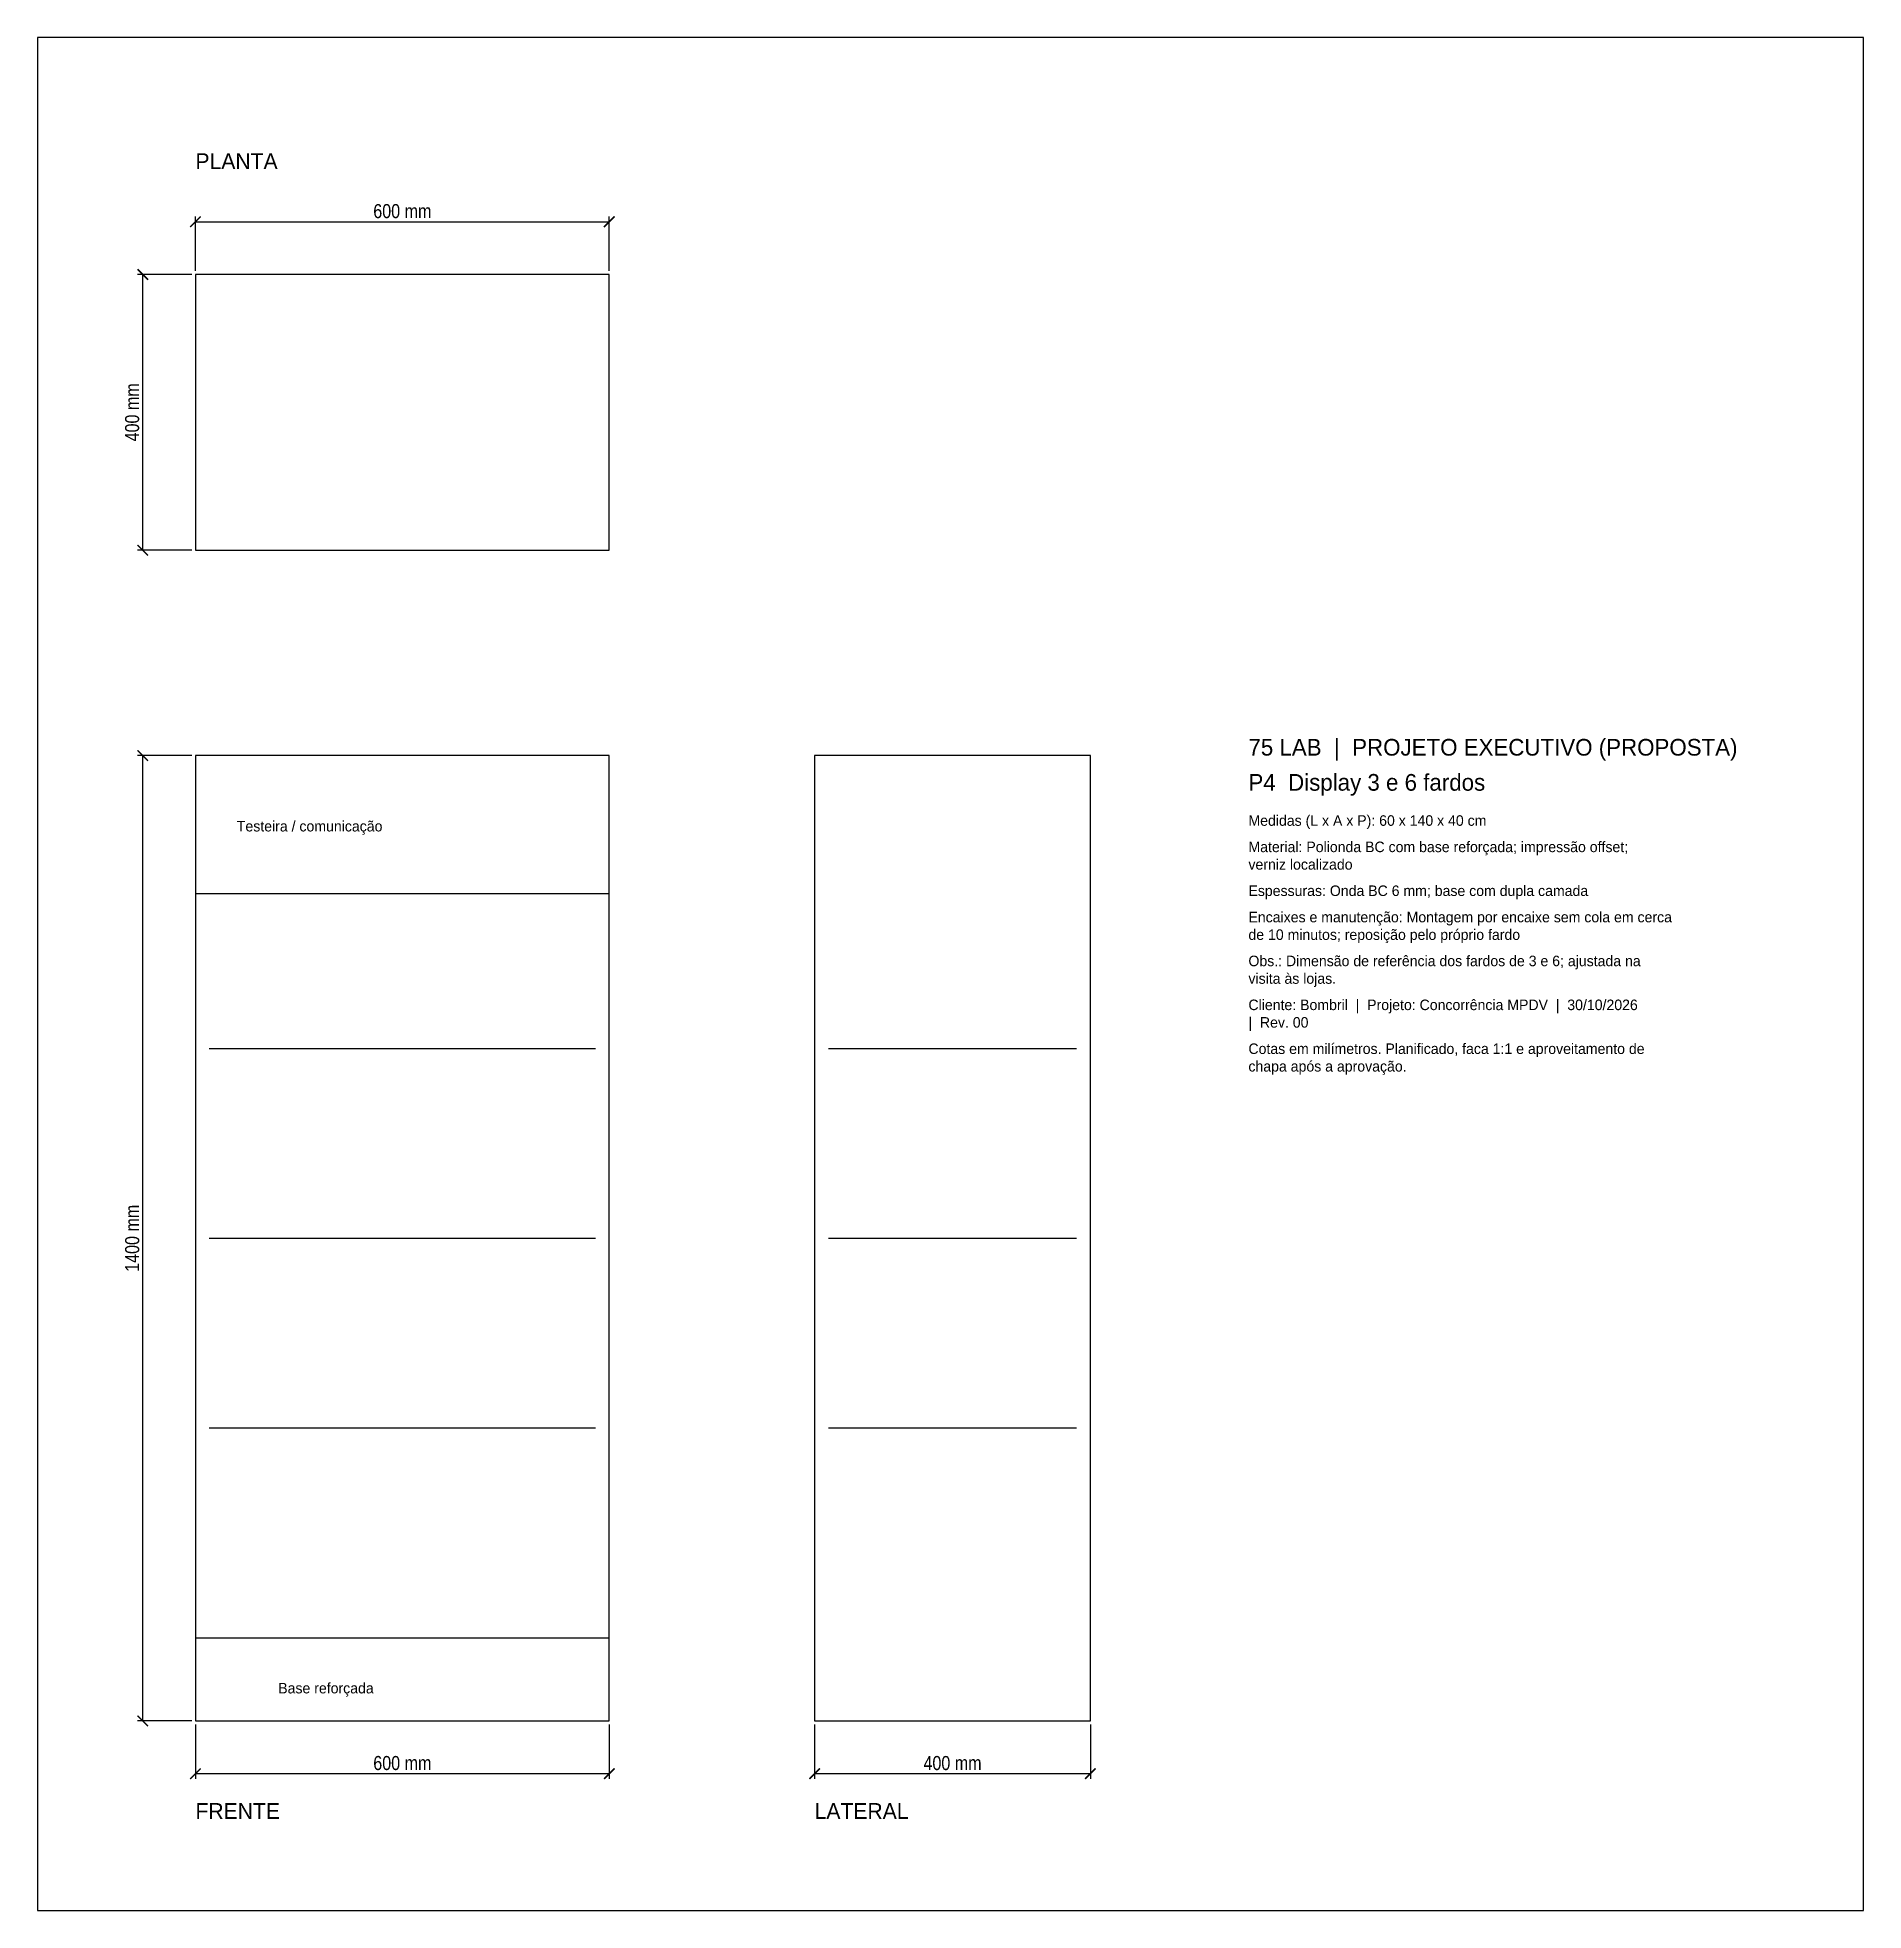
# Model space of a CAD drawing. Header units: millimetres. Extents: x 0 to 2648, y 0 to 2716.
import ezdxf

# ---------------------------------------------------------------- set-up
doc = ezdxf.new("R2010")
doc.units = ezdxf.units.MM
for name, color, linetype in [('CONTORNO', 7, 'Continuous'), ('COTAS', 3, 'Continuous'), ('DETALHE', 8, 'Continuous'), ('MODULO', 1, 'Continuous'), ('MOLDURA', 7, 'Continuous'), ('TEXTO', 7, 'Continuous')]:
    doc.layers.add(name, color=color, linetype=linetype)
doc.styles.add('OpenSansCondensed-Light', font='OpenSansCondensed-Light.ttf')
doc.dimstyles.new('EZDXF', dxfattribs={"dimtxt": 0.25, "dimasz": 0.175, "dimexe": 0.375, "dimexo": 0.125, "dimgap": 0.1, "dimtad": 1, "dimlfac": 100, "dimzin": 12, "dimdsep": 46, "dimtxsty": 'OpenSansCondensed-Light', "dimblk": 'ARCHTICK', "dimcen": 2.5, "dimazin": 3, "dimtfac": 0.5, "dimtmove": 2, "dimatfit": 3})

# ---------------------------------------------------------------- blocks, each defined once
blk = doc.blocks.new('_ARCHTICK')
at = {"color": 0, "linetype": 'BYBLOCK', "const_width": 0.15}
blk.add_lwpolyline([(-0.5, -0.5), (0.5, 0.5)], dxfattribs=at)

msp = doc.modelspace()

# ---------------------------------------------------------------- linework, layer by layer
at = {"layer": 'CONTORNO'}
for points in [[(229.1, 1972.7), (829.1, 1972.7), (829.1, 2372.7), (229.1, 2372.7)], [(229.1, 274.9), (829.1, 274.9), (829.1, 1674.9), (229.1, 1674.9)], [(1126.9, 274.9), (1526.9, 274.9), (1526.9, 1674.9), (1126.9, 1674.9)]]:
    msp.add_lwpolyline(points, close=True, dxfattribs=at)
at = {"layer": 'DETALHE'}
for p, q in [((249.1, 1249.9), (809.1, 1249.9)), ((1146.9, 1249.9), (1506.9, 1249.9)), ((249.1, 974.9), (809.1, 974.9)), ((1146.9, 974.9), (1506.9, 974.9)), ((249.1, 699.9), (809.1, 699.9)), ((1146.9, 699.9), (1506.9, 699.9))]:
    msp.add_line(p, q, dxfattribs=at)
at = {"layer": 'MODULO'}
for points in [[(229.1, 1474.9), (829.1, 1474.9), (829.1, 1674.9), (229.1, 1674.9)], [(229.1, 274.9), (829.1, 274.9), (829.1, 394.9), (229.1, 394.9)]]:
    msp.add_lwpolyline(points, close=True, dxfattribs=at)
at = {"layer": 'MOLDURA'}
msp.add_lwpolyline([(0, 0), (2647.9, 0), (2647.9, 2716.4), (0, 2716.4)], close=True, dxfattribs=at)

# ---------------------------------------------------------------- texts
at = {"layer": 'TEXTO'}
for s, height, p in [('PLANTA', 22.91, (229.1, 2525.5)), ('75 LAB  |  PROJETO EXECUTIVO (PROPOSTA)', 24.182, (1756, 1674.9)), ('P4  Display 3 e 6 fardos', 24.182, (1756, 1624)), ('Testeira / comunicação', 15.273, (289.1, 1564.9)), ('Medidas (L x A x P): 60 x 140 x 40 cm', 15.273, (1756, 1573.1)), ('Material: Polionda BC com base reforçada; impressão offset;', 15.273, (1756, 1534.9)), ('verniz localizado', 15.273, (1756, 1509.5)), ('Espessuras: Onda BC 6 mm; base com dupla camada', 15.273, (1756, 1471.3)), ('Encaixes e manutenção: Montagem por encaixe sem cola em cerca', 15.273, (1756, 1433.1)), ('de 10 minutos; reposição pelo próprio fardo', 15.273, (1756, 1407.6)), ('Obs.: Dimensão de referência dos fardos de 3 e 6; ajustada na', 15.273, (1756, 1369.5)), ('visita às lojas.', 15.273, (1756, 1344)), ('Cliente: Bombril  |  Projeto: Concorrência MPDV  |  30/10/2026', 15.273, (1756, 1305.8)), ('|  Rev. 00', 15.27, (1756, 1280.4)), ('Cotas em milímetros. Planificado, faca 1:1 e aproveitamento de', 15.273, (1756, 1242.2)), ('chapa após a aprovação.', 15.273, (1756, 1216.7)), ('Base reforçada', 15.273, (349.1, 314.9)), ('FRENTE', 22.91, (229.1, 132.9)), ('LATERAL', 22.91, (1126.9, 132.9))]:
    msp.add_text(s, height=height, dxfattribs=at).set_placement(p)

# ---------------------------------------------------------------- dimensions: what is measured, and where the dimension line sits
at = {"layer": 'COTAS'}
for base, p1, p2 in [((229.1, 2449.1), (229.1, 2372.7), (829.1, 2372.7)), ((229.1, 198.5), (229.1, 274.9), (829.1, 274.9)), ((1126.9, 198.5), (1126.9, 274.9), (1526.9, 274.9))]:
    msp.add_linear_dim(base=base, p1=p1, p2=p2, dimstyle='EZDXF', override={"dimtxt": 20.363636, "dimasz": 15.272727, "dimexe": 7.636364, "dimexo": 5.090909, "dimgap": 5.090909, "dimdec": 0, "dimlfac": 1, "dimpost": '<> mm', "dimclrt": 3}, dxfattribs=at).render()
for base, p1, p2 in [((152.7, 1972.7), (229.1, 1972.7), (229.1, 2372.7)), ((152.7, 274.9), (229.1, 274.9), (229.1, 1674.9))]:
    msp.add_linear_dim(base=base, p1=p1, p2=p2, angle=90, dimstyle='EZDXF', override={"dimtxt": 20.363636, "dimasz": 15.272727, "dimexe": 7.636364, "dimexo": 5.090909, "dimgap": 5.090909, "dimdec": 0, "dimlfac": 1, "dimpost": '<> mm', "dimclrt": 3}, dxfattribs=at).render()

doc.saveas('drawing.dxf')
